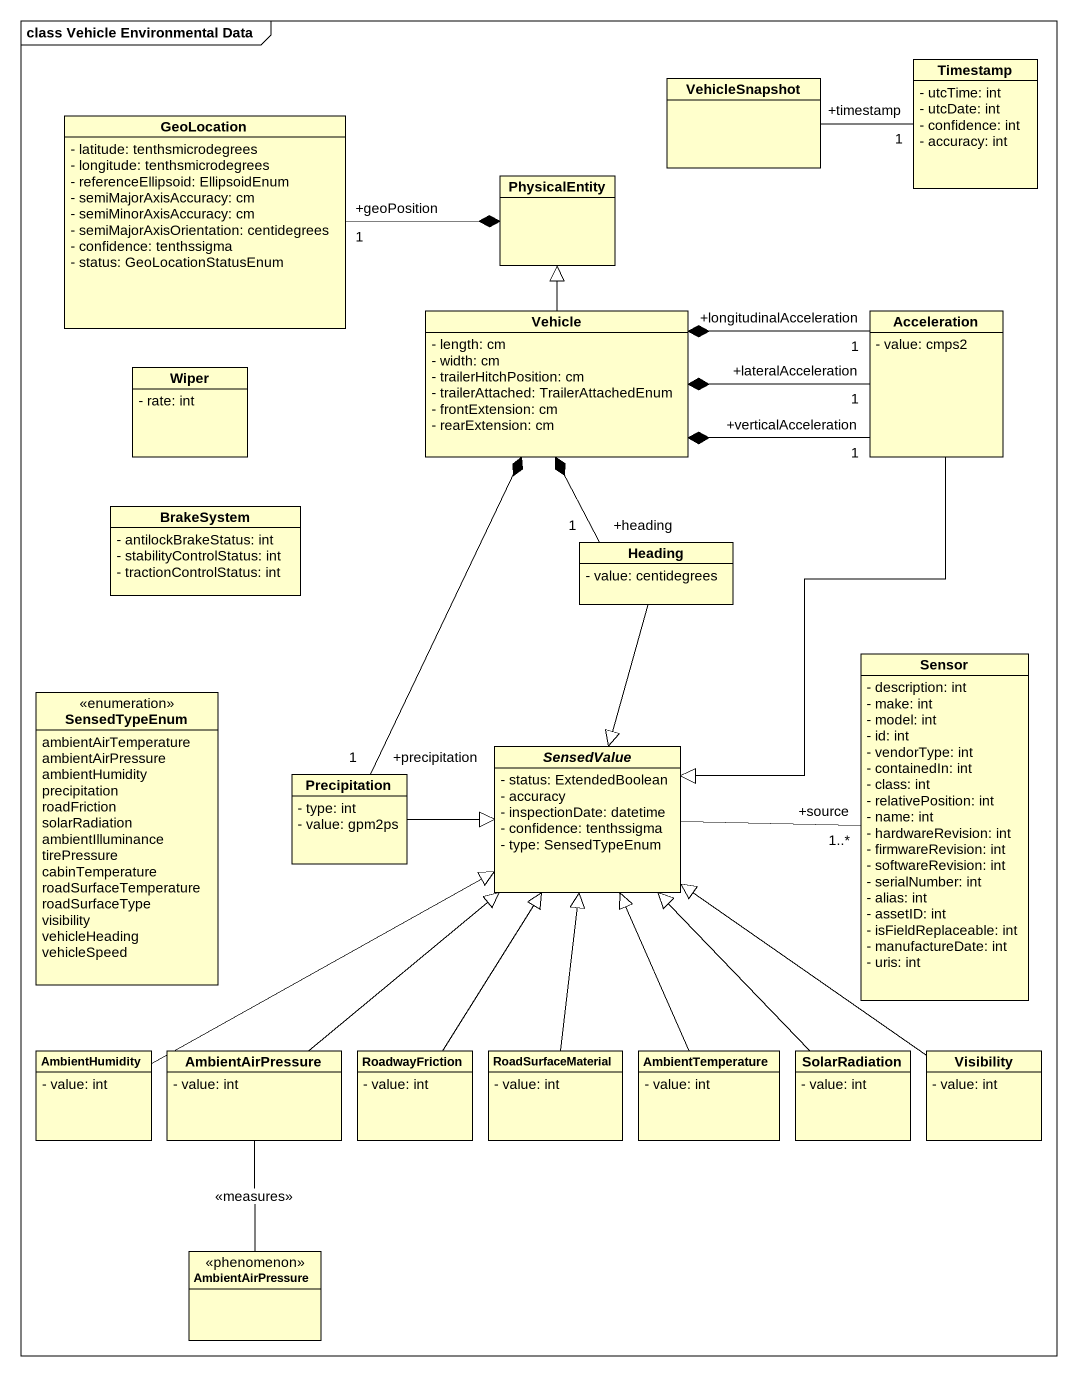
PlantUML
@startuml
mainframe class Vehicle Environmental Data
hide circle
hide empty members
skinparam classAttributeIconSize 0
class Timestamp {
  - utcTime: int
  - utcDate: int
  - confidence: int
  - accuracy: int
}
class GeoLocation {
  - latitude: tenthsmicrodegrees
  - longitude: tenthsmicrodegrees
  - referenceEllipsoid: EllipsoidEnum
  - semiMajorAxisAccuracy: cm
  - semiMinorAxisAccuracy: cm
  - semiMajorAxisOrientation: centidegrees
  - confidence: tenthssigma
  - status: GeoLocationStatusEnum
}
class VehicleSnapshot
class PhysicalEntity
class Vehicle {
  - length: cm
  - width: cm
  - trailerHitchPosition: cm
  - trailerAttached: TrailerAttachedEnum
  - frontExtension: cm
  - rearExtension: cm
}
class Acceleration {
  - value: cmps2
}
class Wiper {
  - rate: int
}
class BrakeSystem {
  - antilockBrakeStatus: int
  - stabilityControlStatus: int
  - tractionControlStatus: int
}
class Heading {
  - value: centidegrees
}
enum SensedTypeEnum {
  ambientAirTemperature
  ambientAirPressure
  ambientHumidity
  precipitation
  roadFriction
  solarRadiation
  ambientIlluminance
  tirePressure
  cabinTemperature
  roadSurfaceTemperature
  roadSurfaceType
  visibility
  vehicleHeading
  vehicleSpeed
}
class Sensor {
  - description: int
  - make: int
  - model: int
  - id: int
  - vendorType: int
  - containedIn: int
  - class: int
  - relativePosition: int
  - name: int
  - hardwareRevision: int
  - firmwareRevision: int
  - softwareRevision: int
  - serialNumber: int
  - alias: int
  - assetID: int
  - isFieldReplaceable: int
  - manufactureDate: int
  - uris: int
}
abstract class SensedValue {
  - status: ExtendedBoolean
  - accuracy
  - inspectionDate: datetime
  - confidence: tenthssigma
  - type: SensedTypeEnum
}
class Precipitation {
  - type: int
  - value: gpm2ps
}
class AmbientHumidity {
  - value: int
}
class AmbientAirPressure {
  - value: int
}
class RoadwayFriction {
  - value: int
}
class RoadSurfaceMaterial {
  - value: int
}
class AmbientTemperature {
  - value: int
}
class SolarRadiation {
  - value: int
}
class Visibility {
  - value: int
}
class "AmbientAirPressure" as AmbientAirPressure_2 <<phenomenon>>
VehicleSnapshot -right- "+timestamp\n1" Timestamp
PhysicalEntity *-left- "+geoPosition\n1" GeoLocation
Vehicle -up-|> PhysicalEntity
Acceleration "+lateralAcceleration\n1" -left-* Vehicle
Acceleration "+longitudinalAcceleration\n1" -left-* Vehicle
Acceleration "+verticalAcceleration\n1" -left-* Vehicle
Acceleration --|> SensedValue
Heading "+heading\n1" -up-* Vehicle
Heading --|> SensedValue
SensedValue -right- "+source\n1..*" Sensor
Precipitation "+precipitation\n1" -up-* Vehicle
Precipitation -right-|> SensedValue
AmbientHumidity -right-|> SensedValue
AmbientAirPressure -up-|> SensedValue
AmbientAirPressure -- AmbientAirPressure_2 : <<measures>>
RoadwayFriction -up-|> SensedValue
RoadSurfaceMaterial -up-|> SensedValue
AmbientTemperature -up-|> SensedValue
SolarRadiation -up-|> SensedValue
Visibility -up-|> SensedValue
@enduml
